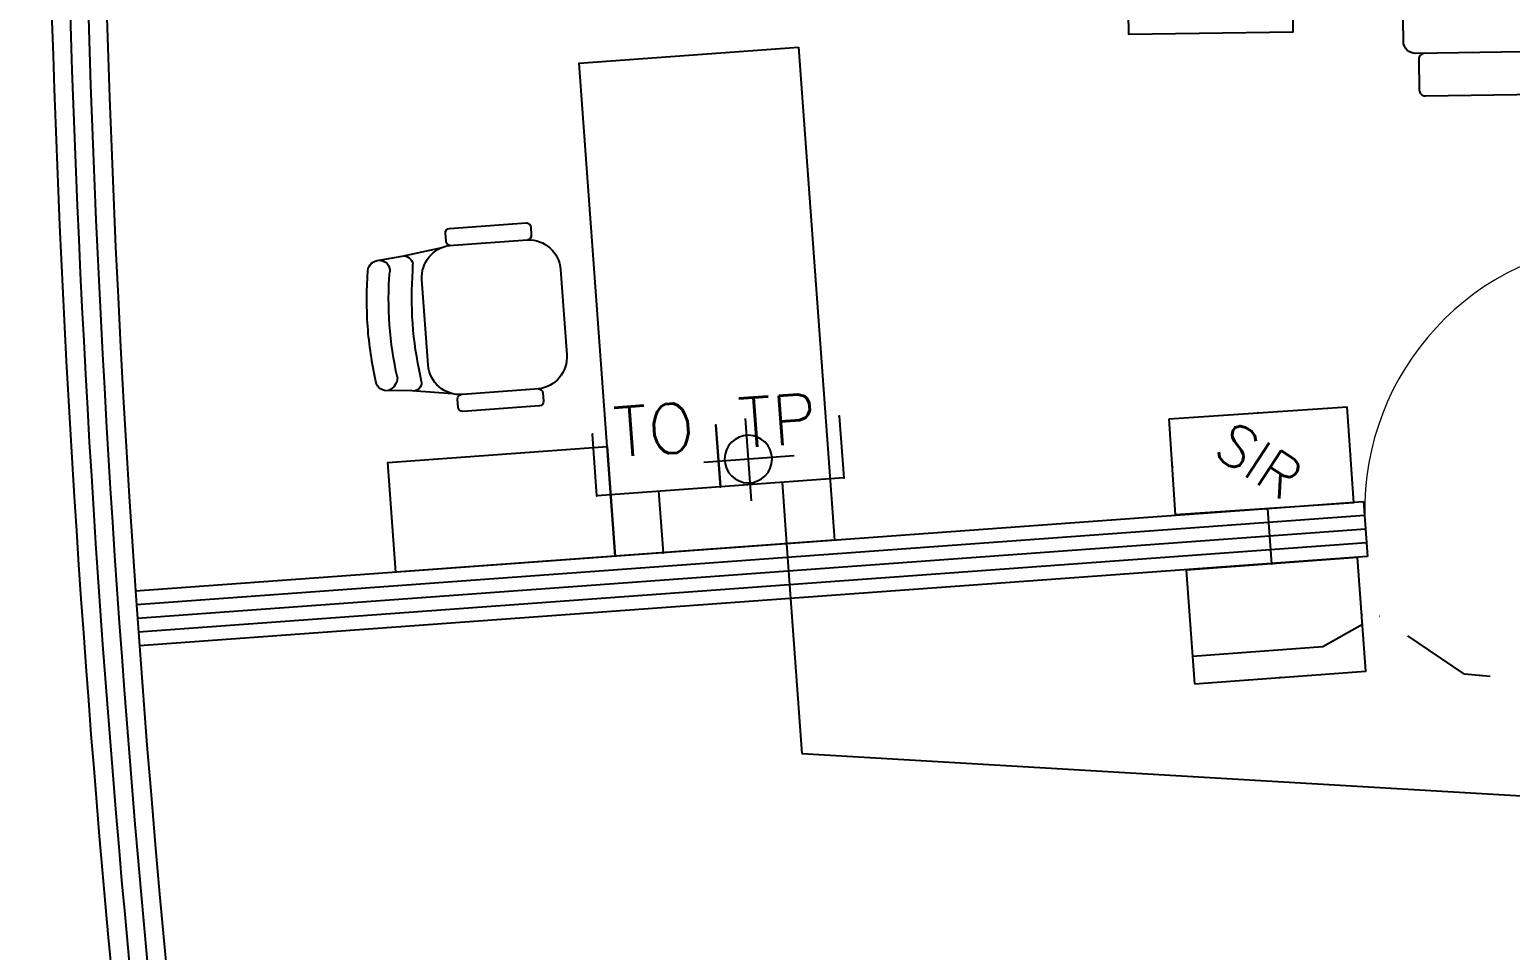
# Model space of a CAD drawing. Extents: x 13680 to 1640314, y -473492 to 65390.
# Drawn here: x 1346454 to 1351842, y -391486 to -388134 of the extents above; entities that cross this region are included whole.
import ezdxf
from ezdxf.enums import TextEntityAlignment as Align

# ---------------------------------------------------------------- set-up
doc = ezdxf.new("R2010")
doc.units = 0
doc.header["$LTSCALE"] = 1000
doc.header["$MEASUREMENT"] = 0
doc.linetypes.add('DASH', pattern=[0.35, 0.25, -0.1])
doc.linetypes.add('DASHDOT', pattern=[1, 0.5, -0.25, 0, -0.25])
for name, color, linetype in [('AXIS', 1, 'Continuous'), ('EQUIP-通讯', 6, 'Continuous'), ('LINE', 123, 'Continuous'), ('TEL_TEXT', 7, 'Continuous'), ('WALL', 255, 'Continuous'), ('WINDOW', 2, 'Continuous'), ('WIRE-照明', 120, 'Continuous'), ('装修家具', 8, 'Continuous')]:
    doc.layers.add(name, color=color, linetype=linetype)
doc.styles.add('_HZTXT', font='txt.shx', dxfattribs={"width": 0.8, "bigfont": 'HZTXT.shx'})
doc.styles.add('_TCH_DIM_T3', font='SIMPLEX', dxfattribs={"width": 0.705882, "bigfont": 'GBCBIG'})
doc.styles.add('_TEL_DIM', font='SIMPLEX', dxfattribs={"width": 0.8, "height": 3.5, "bigfont": 'HZTXT'})
doc.dimstyles.new('_TCH_ARROW&&100', dxfattribs={"dimtxt": 297.5, "dimasz": 200, "dimexe": 250, "dimexo": 300, "dimgap": 126.25, "dimtad": 1, "dimdec": 0, "dimzin": 0, "dimdsep": 46, "dimtxsty": '_TCH_DIM_T3', "dimcen": 0.09, "dimclrt": 7, "dimazin": 2, "dimtfac": 1, "dimtdec": 0, "dimtix": 1, "dimtmove": 2, "dimatfit": 3, "dimfxl": 1, "dimtolj": 1, "dimtzin": 0, "dimarcsym": 0})

# ---------------------------------------------------------------- blocks, each defined once
blk = doc.blocks.new('*D424')
at = {"layer": 'AXIS', "color": 0, "lineweight": -2, "transparency": 16777216}
for p, q in [((1356877.3, -403645.3), (1353627.3, -403645.3)), ((1404791.7, -459746), (1404283.3, -462956))]:
    blk.add_line(p, q, dxfattribs=at)
blk.add_arc((1413677.3, -403645.3), 59800, 180.191648, 260.808259, dxfattribs=at)
at = {"layer": 'AXIS', "color": 0, "transparency": 16777216}
for points in [[(1353844.3, -403845.4), (1353911, -403845.3), (1353877.3, -403645.3)], [(1404130.2, -462644.5), (1404119.7, -462710.4), (1404322.4, -462709.1)]]:
    blk.add_solid(points, dxfattribs=at)
at = {"layer": 'Defpoints', "color": 0, "transparency": 16777216}
for p in [(1357177.3, -403645.3), (1413677.3, -403645.3), (1360395.1, -430793.9), (1404838.7, -459449.7)]:
    blk.add_point(p, dxfattribs=at)
at = {"layer": 'AXIS', "color": 7, "transparency": 16777216, "insert": (1368414.1, -442303.7), "char_height": 297.5, "attachment_point": 5, "rotation": 310.5, "style": '_TCH_DIM_T3'}
blk.add_mtext('\\A1;81°', dxfattribs=at)
blk = doc.blocks.new('$DorLib2D$00000001')
for p, q in [((0.45, 0.975), (0.5, 0.975)), ((0.45, 0), (0.45, 0.975)), ((0.5, 0), (0.5, 0.975)), ((0.5, 0), (0.45, 0))]:
    blk.add_line(p, q)
at = {"lineweight": 13}
blk.add_arc((0.475, 0), 0.975, 91.4693, 180, dxfattribs=at)
blk = doc.blocks.new('A$C4CDD4A0C')
at = {"layer": '装修家具', "color": 8}
for p, q in [((1425.7, 1634.3), (1425.7, 1334.8)), ((1263.5, 1482.1), (1592.9, 1482.1)), ((386, 1218.4), (386, 1187.7)), ((681.5, 1233.9), (401.6, 1233.9)), ((697.1, 1187.7), (697.1, 1218.4)), ((222.5, 1146.2), (138.9, 1138.5)), ((370.6, 1167.2), (222.5, 1146.2)), ((684.8, 1172.5), (405.5, 1172.5)), ((681.5, 1172.1), (681.5, 1172.2)), ((259.7, 1115.7), (257.8, 1094.2)), ((288.5, 1055.5), (288.5, 744.5)), ((794.3, 744.5), (794.3, 1055.5)), ((794.3, 1055.5), (794.3, 1055.5)), ((257.8, 708.8), (259.1, 686)), ((138.6, 663), (222.5, 653.8)), ((222.5, 653.8), (370.6, 632.8)), ((386, 612.3), (386, 581.6)), ((395.5, 627.9), (681.5, 627.9)), ((681.5, 627.8), (681.5, 627.9)), ((697.1, 581.6), (697.1, 612.3)), ((401.6, 566.1), (681.5, 566.1))]:
    blk.add_line(p, q, dxfattribs=at)
for points in [[(916.8, 1400), (916.8, 1800), (116.8, 1800), (116.8, 1400)], [(1716.8, 0), (1716.8, 1800), (916.8, 1800), (916.8, 0)]]:
    blk.add_lwpolyline(points, close=True, dxfattribs=at)
blk.add_circle((1425.5, 1482.4), 86.5, dxfattribs=at)
for centre, radius, start, end in [((401.6, 1218.4), 15.6, 90, 180), ((401.6, 1187.7), 15.6, 180, 261.0411), ((681.5, 1218.4), 15.6, 0, 90), ((681.5, 1187.7), 15.6, 270, 0), ((133, 1100.6), 38.4, 81.1166, 176.8521), ((118.1, 1086.9), 55.7, 6.303, 68.0435), ((229.6, 1116.8), 30.1, 357.8693, 100.843), ((405.5, 1055.5), 117, 90, 180), ((677.6, 1055.5), 116.6, 0, 88.0898), ((1453.2, 898.4), 1373.8, 171.4477, 179.9347), ((1455, 900.3), 1296, 171.4477, 188.5523), ((1539.4, 901.5), 1296, 171.4477, 188.5523), ((1453.2, 901.6), 1373.8, 180.0653, 188.5523), ((136.9, 700.3), 37.3, 272.6932, 11.282), ((405.5, 744.5), 117, 180, 266.9085), ((677.6, 744.5), 116.6, 271.9102, 0), ((135.8, 704.6), 41.7, 190.1524, 273.9531), ((226.6, 686), 32.5, 262.6639, 359.9194), ((401.6, 612.3), 15.6, 90, 180), ((681.5, 612.3), 15.6, 0, 90), ((401.6, 581.6), 15.6, 180, 270), ((681.5, 581.6), 15.6, 270, 0)]:
    blk.add_arc(centre, radius, start, end, dxfattribs=at)
blk = doc.blocks.new('A$C78CF44EF')
at = {"layer": '装修家具', "color": 4}
blk.add_line((2563.3, 1138.3), (1215.3, 1138.3), dxfattribs=at)
at = {"layer": '装修家具', "color": 8}
for p, q in [((2574.3, 1083.3), (1204.3, 1083.3)), ((1889.3, 1083.3), (1889.3, 401.3))]:
    blk.add_line(p, q, dxfattribs=at)
at = {"layer": '装修家具', "color": 4, "flags": 128}
for points in [[(1204.3, 478.3, -0.414214), (1182.3, 456.3), (1071.3, 456.3, -0.414216), (1049.3, 478.3), (1049.3, 1226.3, -0.198904), (1055.7, 1241.9, -0.198911), (1071.3, 1248.3), (1182.3, 1248.3, -0.414211), (1204.3, 1226.3, -0.414211)], [(1204.3, 1149.3), (1204.3, 1270.3, -0.198896), (1207.5, 1278.1, -0.198912), (1215.3, 1281.3), (2563.3, 1281.3, -0.414208), (2574.3, 1270.3), (2574.3, 1149.3)], [(2574.3, 1226.3, -0.414214), (2596.3, 1248.3), (2707.3, 1248.3, -0.198912), (2722.9, 1241.9, -0.198912), (2729.3, 1226.3), (2729.3, 478.3, -0.414218), (2707.3, 456.3), (2596.3, 456.3, -0.414216), (2574.3, 478.3, -0.414216)], [(1204.3, 1226.3), (1204.3, 445.3, 0.414215), (1248.3, 401.3), (2530.3, 401.3, 0.414214), (2574.3, 445.3), (2574.3, 1226.3)]]:
    blk.add_lwpolyline(points, format="xyb", dxfattribs=at)
at = {"layer": '装修家具', "color": 4}
blk.add_lwpolyline([(2489.3, -598.7), (1289.3, -598.7), (1289.3, 1.3), (2489.3, 1.3)], close=True, dxfattribs=at)
at = {"layer": '装修家具', "color": 8}
for centre, start, end in [((1215.3, 1149.3), 180, 270), ((2563.3, 1149.3), 270, 0)]:
    blk.add_arc(centre, 11, start, end, dxfattribs=at)
blk = doc.blocks.new('$equip$00001847')
for p, q in [((-0.5, 0.499), (-0.5, 0.999)), ((0.5, 0.999), (0.5, 0.499)), ((0.5, 0.499), (-0.5, 0.499)), ((0, 0.5), (0, 0))]:
    blk.add_line(p, q)
for p in [(-0.5, 0.999), (0.5, 0.999), (-0.5, 0.499), (0.5, 0.499), (0, 0)]:
    blk.add_point(p)
at = {"color": 7, "style": '_TEL_DIM'}
blk.add_attdef('$TEXT$', text='', height=0.4, dxfattribs=at).set_placement((0, 0.999), align=Align.MIDDLE_CENTER)
at = {"color": 7, "style": '_TEL_DIM', "flags": 1}
blk.add_attdef('A', text='', height=0.00002, dxfattribs=at).set_placement((0, 0), align=Align.MIDDLE_CENTER)
blk = doc.blocks.new('$equip$00001867')
for p, q in [((-0.5, 0.499), (-0.5, 0.999)), ((0.5, 0.999), (0.5, 0.499)), ((0.5, 0.499), (-0.5, 0.499)), ((0, 0.5), (0, 0))]:
    blk.add_line(p, q)
for p in [(-0.5, 0.999), (0.5, 0.999), (-0.5, 0.499), (0.5, 0.499), (0, 0)]:
    blk.add_point(p)
at = {"color": 7, "style": '_TEL_DIM'}
blk.add_attdef('$TEXT$', text='', height=0.4, dxfattribs=at).set_placement((0, 0.999), align=Align.MIDDLE_CENTER)
at = {"color": 7, "style": '_TEL_DIM', "flags": 1}
blk.add_attdef('A', text='', height=0.00002, dxfattribs=at).set_placement((0, 0), align=Align.MIDDLE_CENTER)
blk = doc.blocks.new('$equip$00001876')
at = {"color": 0, "linetype": 'Continuous'}
blk.add_lwpolyline([(-0.625, 0.415), (0.625, 0.415), (0.625, -0.415), (-0.625, -0.415)], close=True, dxfattribs=at)
blk.add_lwpolyline([(0.625, 0.075), (0.325, 0.215), (-0.625, 0.215)], dxfattribs=at)
for p in [(0, 0.415), (-0.625, 0), (0.625, 0), (0, -0.415)]:
    blk.add_point(p)
at = {"layer": 'TEL_TEXT', "style": '_TEL_DIM', "flags": 1}
blk.add_attdef('A', text='', height=0.00002, dxfattribs=at).set_placement((0, 0), align=Align.MIDDLE_CENTER)
blk = doc.blocks.new('$equip$00001889')
for p, q in [((-0.65, 0.35), (-0.65, -0.35)), ((0.65, 0.35), (-0.65, 0.35)), ((0.65, 0.35), (0.65, -0.35)), ((-0.65, -0.35), (0.65, -0.35))]:
    blk.add_line(p, q)
for p in [(0, 0.35), (-0.65, 0), (0.65, 0), (0, -0.35)]:
    blk.add_point(p)
at = {"color": 7, "style": '_TEL_DIM'}
blk.add_attdef('$TEXT$', text='', height=0.3, dxfattribs=at).set_placement((-0.02, -0.003), align=Align.MIDDLE_CENTER)
at = {"color": 7, "style": '_TEL_DIM', "flags": 1}
blk.add_attdef('A', text='', height=0.00002, dxfattribs=at).set_placement((0, 0), align=Align.MIDDLE_CENTER)
blk = doc.blocks.new('3FX')
at = {"layer": 'LINE', "linetype": 'DASH', "ltscale": 2}
blk.add_arc((1413677.3, -403645.3), 55400, 179.17262, 261.82632, dxfattribs=at)
at = {"layer": 'WALL', "color": 4, "linetype": 'ByBlock'}
for p, q in [((1363476.2, -407101.8), (1359008, -407427.3)), ((1363490.7, -407301.3), (1359022.1, -407626.8))]:
    blk.add_line(p, q, dxfattribs=at)
at = {"layer": 'WALL', "linetype": 'ByBlock'}
blk.add_line((1363476.1, -407101.3), (1363490.7, -407301.3), dxfattribs=at)
at = {"layer": 'WALL', "color": 8, "linetype": 'ByBlock'}
for p, q in [((1363479.8, -407151.7), (1359011.4, -407477.2)), ((1363483.4, -407201.5), (1359015, -407527)), ((1363487.1, -407251.4), (1359018.5, -407576.9))]:
    blk.add_line(p, q, dxfattribs=at)
at = {"layer": 'WINDOW'}
for radius, start, end in [(55000, 179.58332, 196.09545), (54933, 179.6527, 196.09545), (54867, 179.7212, 196.09545), (54800, 179.79091, 204.08983)]:
    blk.add_arc((1413677.3, -403645.3), radius, start, end, dxfattribs=at)
at = {"layer": 'WINDOW', "xscale": 999.9999999999667, "yscale": 999.9999999999667, "zscale": -1000, "rotation": 4.166461661397895}
blk.add_blockref('$DorLib2D$00000001', (1363982.1, -407165.2), dxfattribs=at)
at = {"layer": '装修家具', "linetype": 'ByBlock', "xscale": -1, "rotation": 270.8450431282712}
blk.add_blockref('A$C78CF44EF', (1363238.5, -406680.4), dxfattribs=at)
at = {"layer": '装修家具', "color": 8, "xscale": -1, "rotation": 184.1664616614686}
blk.add_blockref('A$C4CDD4A0C', (1359708.4, -405571.5), dxfattribs=at)
at = {"layer": 'WALL', "color": 2, "style": '_HZTXT', "width": 0.8, "flags": 8}
blk.add_attdef('北', text='', height=500, rotation=8, dxfattribs=at).set_placement((1355810.2, -399276.5), align=Align.MIDDLE)
at = {"layer": 'AXIS'}
dim = blk.add_angular_dim_3p(base=(1360395.1, -430793.9), center=(1413677.3, -403645.3), p1=(1357177.3, -403645.3), p2=(1404838.7, -459449.7), dimstyle='_TCH_ARROW&&100', dxfattribs=at)
dim.commit()
dim.dimension.update_dxf_attribs({"geometry": '*D424', "text_midpoint": (1368414.1, -442303.7)})

msp = doc.modelspace()

# ---------------------------------------------------------------- linework, layer by layer
at = {"layer": 'WIRE-照明'}
for p, q in [((1350974.632, -390078.46), (1350959.761, -389877.823)), ((1349208.213, -390005.418), (1349263.834, -390768.946)), ((1349263.834, -390768.946), (1358811.599, -391333.024))]:
    msp.add_line(p, q, dxfattribs=at)
at = {"layer": 'WIRE-照明', "linetype": 'DASHDOT', "ltscale": 0.5}
for p, q in [((1351675.617, -390480.727), (1351298.722, -390224.795)), ((1358746.931, -391060.12), (1351675.617, -390480.727))]:
    msp.add_line(p, q, dxfattribs=at)

# ---------------------------------------------------------------- block references
msp.add_blockref('3FX', (-12168.458, 17249.31))
at = {"layer": 'EQUIP-通讯', "xscale": 450, "yscale": 450, "zscale": 450, "rotation": 4.166461661476923}
for name, p, values in [('$equip$00001847', (1348759.402, -390038.112), {'$TEXT$': 'TO'}), ('$equip$00001867', (1349208.213, -390005.418), {'$TEXT$': 'TP'})]:
    msp.add_blockref(name, p, dxfattribs=at).add_auto_attribs(values)
at = {"layer": 'EQUIP-通讯'}
ref = msp.add_blockref('$equip$00001889', (1350936.513, -389703.568), dxfattribs=dict(at, xscale=-499.9999999999897, yscale=499.9999999999895, zscale=499.9999999999895, rotation=183.9042513076779))
ref.add_attrib('$TEXT$', 'SIR', dxfattribs={"layer": '0', "color": 7, "height": 150, "rotation": 326.745167, "style": '_TEL_DIM'}).set_placement((1350926.424, -389702.678), align=Align.MIDDLE_CENTER)
at = {"layer": 'EQUIP-通讯', "xscale": -499.9999999999027, "yscale": 499.9999999999027, "zscale": 499.9999999999027, "rotation": 184.2007580936335}
msp.add_blockref('$equip$00001876', (1350989.831, -390285.402), dxfattribs=at)

doc.saveas('drawing.dxf')
